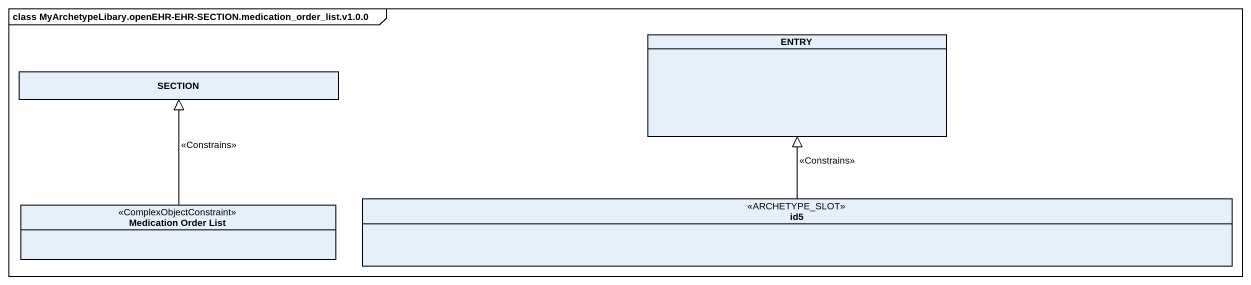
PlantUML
@startuml
mainframe class MyArchetypeLibary.openEHR-EHR-SECTION.medication_order_list.v1.0.0
hide circle
hide empty members
class ENTRY
class SECTION
class id5 <<ARCHETYPE_SLOT>>
class "Medication Order List" as Medication_Order_List <<ComplexObjectConstraint>>
id5 -up-|> ENTRY : <<Constrains>>
Medication_Order_List -up-|> SECTION : <<Constrains>>
@enduml
